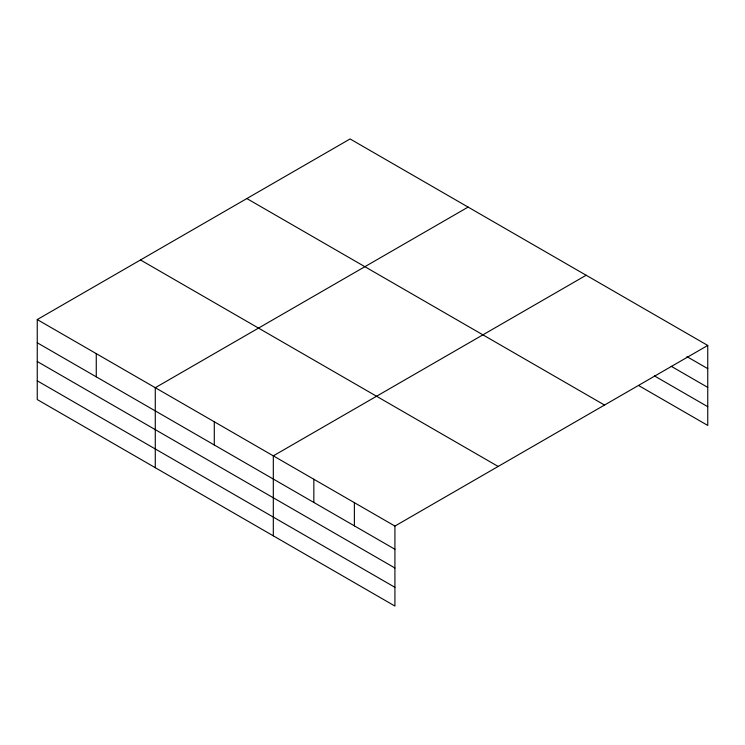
<?xml version="1.0" encoding="UTF-8"?>
<svg xmlns="http://www.w3.org/2000/svg" width="745" height="745" viewBox="0 0 745 745"><rect width="100%" height="100%" fill="white"/><g stroke="black" fill="none" stroke-linecap="round" stroke-linejoin="round"><path stroke-width="1.12" d="M37.25 319.568L394.915 526.063L394.915 606.048L37.25 399.553L37.25 319.568L350.085 138.952L707.75 345.447L707.75 425.432L638.539 385.482M468.111 207.091L155.277 387.707L155.277 467.702M586.147 275.24L273.313 455.856L273.313 535.841M394.915 526.063L707.75 345.447M686.992 356.659L707.75 368.645M671.171 366.27L707.75 387.391M654.361 375.871L707.75 406.696M246.846 198.552L604.512 405.047M140.488 259.958L498.154 466.454M37.25 342.765L394.915 549.261M37.25 361.502L394.915 567.997M37.25 380.816L394.915 587.311M354.378 502.661L354.378 525.858M313.841 479.259L313.841 502.456M214.29 421.782L214.29 444.979M96.263 353.633L96.263 376.84"/></g></svg>
